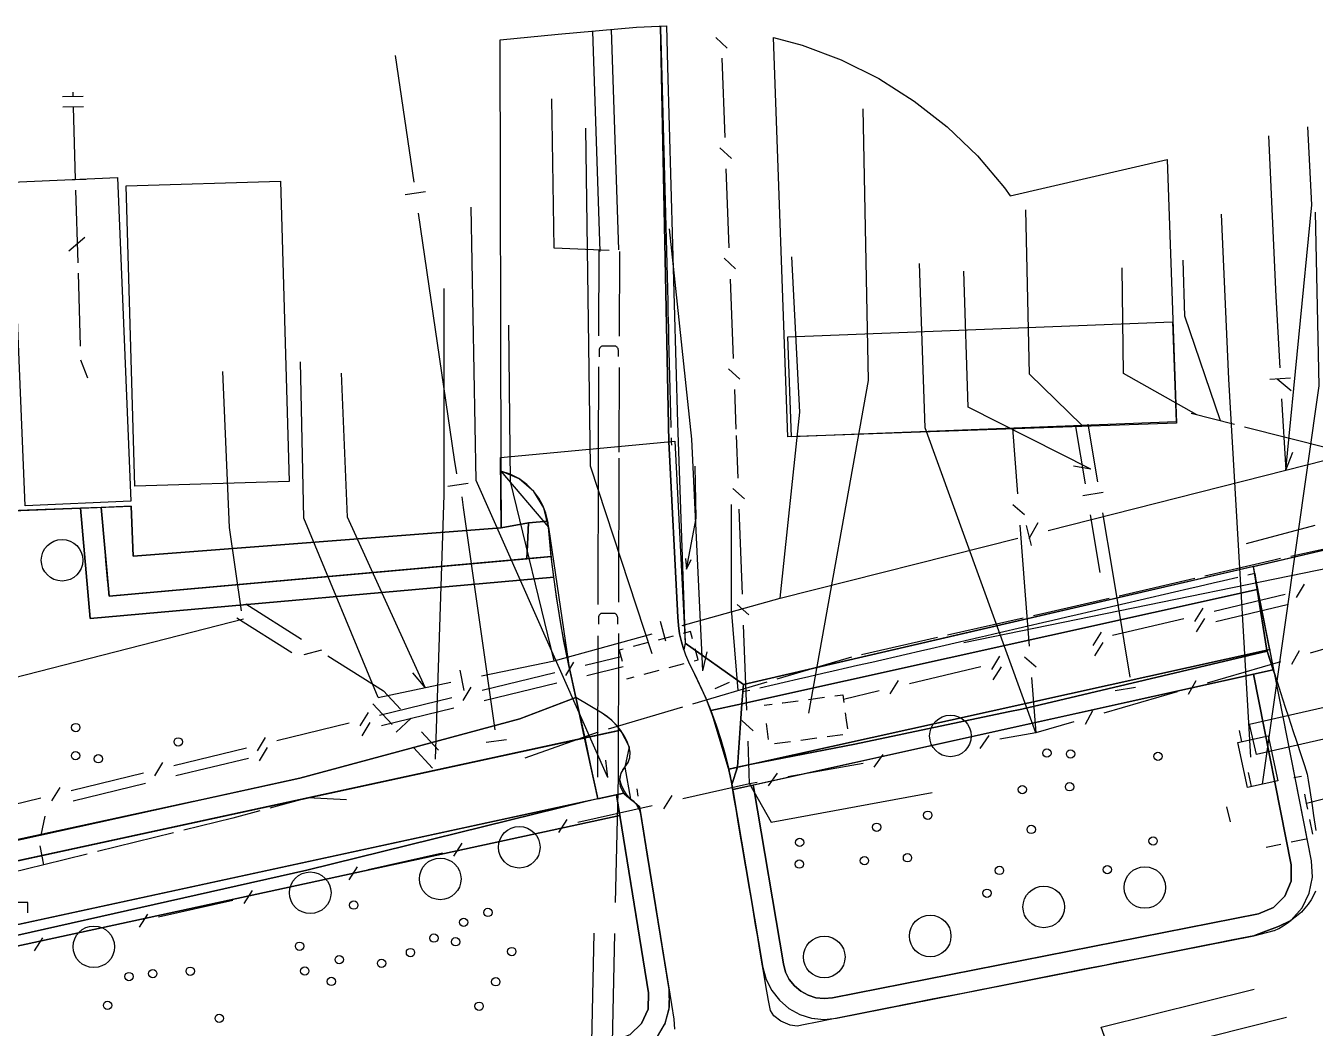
# Model space of a CAD drawing. Header units: metres. Extents: x 16996 to 17837, y 14166 to 14459.
# Drawn here: x 17083.7 to 17145.7, y 14238.3 to 14286.5 of the extents above; entities that cross this region are included whole.
import ezdxf

# ---------------------------------------------------------------- set-up
doc = ezdxf.new("R2010")
doc.units = ezdxf.units.M
for name, color, linetype in [('BOUNDARY', 7, 'Continuous'), ('BUILDING', 7, 'Continuous'), ('CURB', 7, 'Continuous'), ('ELECTR_CABLE', 7, 'Continuous'), ('ELECTR_CABLE_COMM', 7, 'Continuous'), ('GAS', 7, 'Continuous'), ('GRASS', 7, 'Continuous'), ('OVERHEAD_POWER_LINE', 7, 'Continuous'), ('ROAD', 7, 'Continuous'), ('SEWER', 7, 'Continuous'), ('SIDEWALK_PATH', 7, 'Continuous'), ('TREE', 3, 'Continuous'), ('WATER_PIPELINE', 7, 'Continuous')]:
    doc.layers.add(name, color=color, linetype=linetype)

# ---------------------------------------------------------------- blocks, each defined once
blk = doc.blocks.new('СИРЕНЬ_ОБЫКНОВЕННАЯ')
blk.add_circle((0, 0), 0.2)
blk = doc.blocks.new('СНЕЖНОЯГОДНИК_MAGIC_BERRY')
blk.add_circle((0, 0), 0.2)
blk = doc.blocks.new('СПИРЕЯ_БУМАЛЬДА')
blk.add_circle((0, 0), 0.2)
blk = doc.blocks.new('СПИРЕЯ_ALBA')
blk.add_circle((0, 0), 0.2)
blk = doc.blocks.new('ДЕРЕН_ELEGANTISSIMA')
blk.add_circle((0, 0), 0.2)
blk = doc.blocks.new('ВЕЙНИК_КАРЛ_ФЕСТЕР')
blk.add_circle((0, 0), 0.2)
blk = doc.blocks.new('БРУННЕРА_МИСТЕР_МОРС')
blk.add_circle((0, 0), 0.2)
blk = doc.blocks.new('ХОСТА_BARBARA_ANN')
blk.add_circle((0, 0), 0.2)

msp = doc.modelspace()

# ---------------------------------------------------------------- linework, layer by layer
at = {"layer": 'BOUNDARY'}
msp.add_lwpolyline([(17079.399, 14263.049), (17088.794, 14263.416), (17088.893, 14261.017), (17106.593, 14262.375), (17106.568, 14265.758), (17114.953, 14266.536), (17115.448, 14256.822), (17118.251, 14254.836), (17168.308, 14266.44)], dxfattribs=at)
at = {"layer": 'BUILDING'}
for points in [[(17139.076, 14267.414), (17120.375, 14266.742), (17119.685, 14285.946), (17121.066, 14285.579), (17122.951, 14284.867), (17124.755, 14283.97), (17126.459, 14282.895), (17128.046, 14281.655), (17129.501, 14280.261), (17130.808, 14278.728), (17131.076, 14278.34), (17138.621, 14280.089)], [(17083.708, 14263.438), (17083.06, 14278.998), (17088.143, 14279.21), (17088.791, 14263.65)], [(17088.559, 14278.822), (17095.979, 14279.04), (17096.403, 14264.597), (17088.983, 14264.38)], [(17139.062, 14267.471), (17120.565, 14266.749), (17120.378, 14271.554), (17138.874, 14272.276)]]:
    msp.add_lwpolyline(points, close=True, dxfattribs=at)
at = {"layer": 'CURB'}
for points in [[(17114.267, 14285.937), (17114.29, 14285.234), (17114.306, 14284.735), (17114.328, 14284.032), (17114.343, 14283.532), (17114.361, 14282.83), (17114.373, 14282.33), (17114.391, 14281.628), (17114.404, 14281.128), (17114.422, 14280.425), (17114.435, 14279.925), (17114.452, 14279.223), (17114.465, 14278.723), (17114.483, 14278.021), (17114.496, 14277.521), (17114.514, 14276.818), (17114.526, 14276.319), (17114.544, 14275.616), (17114.557, 14275.116), (17114.575, 14274.414), (17114.588, 14273.914), (17114.606, 14273.211), (17114.618, 14272.712), (17114.636, 14272.009), (17114.649, 14271.509), (17114.667, 14270.807), (17114.679, 14270.307), (17114.697, 14269.605), (17114.71, 14269.105), (17114.728, 14268.402), (17114.741, 14267.902), (17114.759, 14267.2)], [(17114.771, 14266.7), (17114.776, 14266.517), (17114.78, 14266.349)], [(17106.573, 14265.097), (17108.875, 14262.413), (17109.854, 14255.755), (17110.186, 14254.225)], [(17087.681, 14259.733), (17087.589, 14260.785), (17087.545, 14261.283), (17087.452, 14262.336), (17087.409, 14262.834), (17087.362, 14263.36), (17087.362, 14263.36), (17087.742, 14259.096), (17109.007, 14260.99)], [(17142.504, 14260.111), (17142.847, 14260.191)], [(17119.039, 14254.69), (17119.725, 14254.847), (17120.212, 14254.959), (17120.899, 14255.116), (17121.386, 14255.228), (17122.072, 14255.386), (17122.56, 14255.497), (17123.246, 14255.655), (17123.733, 14255.767), (17124.42, 14255.924), (17124.907, 14256.036), (17125.593, 14256.193), (17126.081, 14256.305), (17126.767, 14256.463), (17127.254, 14256.574), (17127.941, 14256.732), (17128.428, 14256.844), (17129.114, 14257.001), (17129.602, 14257.113), (17129.881, 14257.177), (17130.288, 14257.272), (17130.775, 14257.385), (17131.461, 14257.544), (17131.948, 14257.657), (17132.634, 14257.817), (17133.121, 14257.93), (17133.807, 14258.09), (17134.294, 14258.203), (17134.98, 14258.362), (17135.467, 14258.475), (17136.152, 14258.635), (17136.639, 14258.748), (17137.325, 14258.907), (17137.812, 14259.021), (17138.498, 14259.18), (17138.985, 14259.293), (17139.671, 14259.453), (17140.158, 14259.566), (17140.844, 14259.725), (17141.331, 14259.839), (17142.017, 14259.998)], [(17088.124, 14259.124), (17087.737, 14259.096), (17087.725, 14259.235)], [(17116.674, 14253.588), (17117.55, 14250.709), (17117.537, 14250.768), (17143.558, 14256.531), (17143.57, 14256.472), (17142.989, 14259.415)], [(17143.432, 14256.441), (17143.545, 14256.095)], [(17143.7, 14255.619), (17143.925, 14254.927), (17144.08, 14254.452), (17144.306, 14253.759), (17144.461, 14253.284), (17144.687, 14252.591), (17144.842, 14252.116), (17145.067, 14251.423), (17145.222, 14250.948), (17145.36, 14250.525), (17145.404, 14250.245), (17145.48, 14249.751), (17145.592, 14249.031), (17145.669, 14248.537), (17145.781, 14247.817)], [(17118.208, 14254.499), (17118.551, 14254.578)], [(17032.233, 14235.288), (17112.355, 14252.652), (17112.34, 14252.642), (17112.747, 14251.851), (17112.549, 14250.868), (17112.811, 14249.333), (17113.015, 14249.183), (17113.253, 14248.978), (17113.365, 14248.281), (17113.445, 14247.787), (17113.557, 14247.091), (17113.637, 14246.597), (17113.75, 14245.901), (17113.829, 14245.407), (17113.942, 14244.711), (17114.021, 14244.217), (17114.134, 14243.52), (17114.214, 14243.027), (17114.326, 14242.33), (17114.406, 14241.837), (17114.518, 14241.14), (17114.598, 14240.646), (17114.711, 14239.95), (17114.79, 14239.456), (17114.903, 14238.76), (17114.928, 14238.267)], [(17117.853, 14250.537), (17117.967, 14250.883)], [(17113.117, 14249.82), (17113.173, 14249.471)], [(17145.763, 14244.911), (17145.715, 14244.791), (17145.547, 14244.483), (17145.404, 14244.28), (17145.078, 14243.902), (17144.851, 14243.699), (17144.565, 14243.497), (17144.501, 14243.461), (17144.051, 14243.243), (17143.933, 14243.195), (17143.372, 14242.982), (17142.904, 14242.804), (17142.794, 14242.762), (17142.195, 14242.644), (17141.705, 14242.547), (17140.99, 14242.406), (17140.5, 14242.309), (17139.785, 14242.168), (17139.295, 14242.071), (17138.58, 14241.93), (17138.09, 14241.833), (17137.375, 14241.692), (17136.885, 14241.595), (17136.17, 14241.454), (17135.68, 14241.357), (17134.965, 14241.216), (17134.475, 14241.119), (17133.76, 14240.978), (17133.269, 14240.881), (17132.555, 14240.74), (17132.064, 14240.643), (17131.35, 14240.502), (17130.859, 14240.405), (17130.145, 14240.264), (17129.654, 14240.167), (17128.94, 14240.026), (17128.449, 14239.929), (17127.735, 14239.788), (17127.244, 14239.691), (17126.53, 14239.55), (17126.039, 14239.453), (17125.49, 14239.345), (17125.325, 14239.312), (17124.834, 14239.215), (17124.12, 14239.074), (17123.629, 14238.977), (17122.915, 14238.836), (17122.424, 14238.739), (17121.71, 14238.598), (17121.219, 14238.501), (17120.828, 14238.424), (17120.5, 14238.457), (17120.044, 14238.649), (17119.711, 14238.907), (17119.555, 14239.171), (17119.448, 14239.656), (17119.326, 14240.374), (17119.243, 14240.867), (17119.121, 14241.585), (17119.038, 14242.078), (17118.917, 14242.796), (17118.833, 14243.289), (17118.712, 14244.007), (17118.628, 14244.5), (17118.507, 14245.218), (17118.424, 14245.711), (17118.302, 14246.429), (17118.219, 14246.922), (17118.097, 14247.64), (17118.014, 14248.133), (17117.893, 14248.852), (17117.809, 14249.345), (17117.691, 14250.044), (17117.697, 14250.062)], [(17112.494, 14249.613), (17031.154, 14231.985), (17027.147, 14231.532), (17024.377, 14229.597)]]:
    msp.add_lwpolyline(points, dxfattribs=at)
at = {"layer": 'ELECTR_CABLE'}
for points in [[(17141.19, 14267.525), (17139.474, 14272.547), (17139.389, 14275.244)], [(17140.044, 14267.814), (17136.523, 14269.793), (17136.456, 14274.867)], [(17139.785, 14267.88), (17141.857, 14267.356)], [(17142.342, 14267.234), (17146.486, 14266.187)], [(17118.001, 14254.549), (17117.675, 14258.462), (17117.675, 14263.494)], [(17145.731, 14262.488), (17142.426, 14261.603)], [(17148.223, 14261.793), (17144.571, 14261.004)], [(17144.082, 14260.898), (17143.749, 14260.826), (17140.443, 14260.056)], [(17139.956, 14259.943), (17136.317, 14259.096)], [(17135.83, 14258.983), (17132.836, 14258.286), (17132.191, 14258.14)], [(17131.703, 14258.03), (17128.059, 14257.207)], [(17127.572, 14257.096), (17123.928, 14256.273)], [(17123.442, 14256.155), (17119.859, 14255.097)], [(17119.38, 14254.956), (17115.797, 14253.897)], [(17115.317, 14253.756), (17111.734, 14252.698)], [(17111.258, 14252.546), (17107.736, 14251.302)], [(17097.292, 14249.387), (17095.469, 14248.897)], [(17099.157, 14249.291), (17097.292, 14249.387)], [(17094.986, 14248.767), (17093.686, 14248.417), (17091.328, 14247.835)], [(17090.842, 14247.715), (17087.176, 14246.811)], [(17086.691, 14246.691), (17084.599, 14246.175), (17083.024, 14245.793)], [(17084.599, 14246.175), (17084.418, 14247.091)]]:
    msp.add_lwpolyline(points, dxfattribs=at)
at = {"layer": 'ELECTR_CABLE_COMM'}
for points in [[(17117.465, 14285.443), (17116.915, 14285.953)], [(17117.364, 14281.138), (17117.219, 14284.948)], [(17121.4, 14253.462), (17124.267, 14269.454), (17124.005, 14282.525)], [(17113.86, 14256.317), (17110.899, 14265.336), (17110.674, 14281.596)], [(17117.668, 14280.134), (17117.118, 14280.643)], [(17117.567, 14275.829), (17117.422, 14279.639)], [(17116.294, 14255.503), (17115.773, 14266.63), (17114.687, 14276.749)], [(17117.871, 14274.825), (17117.321, 14275.334)], [(17132.305, 14252.515), (17126.981, 14267.182), (17126.716, 14275.085)], [(17117.769, 14270.52), (17117.69, 14272.608), (17117.624, 14274.33)], [(17118.072, 14269.516), (17117.523, 14270.025)], [(17117.898, 14267.116), (17117.826, 14269.021)], [(17131.187, 14267.163), (17131.428, 14264.002)], [(17117.987, 14264.768), (17117.91, 14266.807)], [(17118.291, 14263.764), (17117.741, 14264.273)], [(17131.201, 14263.498), (17131.77, 14263.01)], [(17118.199, 14259.19), (17118.044, 14263.269)], [(17131.542, 14262.506), (17131.784, 14259.345)], [(17144.84, 14259.033), (17145.233, 14259.671)], [(17131.784, 14259.345), (17131.987, 14256.678)], [(17140.883, 14258.367), (17144.307, 14259.179)], [(17118.502, 14258.186), (17117.953, 14258.695)], [(17139.957, 14257.875), (17140.35, 14258.513)], [(17140.964, 14257.872), (17144.394, 14258.685)], [(17118.411, 14253.612), (17118.256, 14257.691)], [(17136, 14257.209), (17139.424, 14258.021)], [(17140.037, 14257.38), (17140.431, 14258.018)], [(17114.865, 14257.17), (17114.149, 14256.982)], [(17115.8, 14257.034), (17115.706, 14257.392), (17115.348, 14257.298)], [(17135.074, 14256.717), (17135.467, 14257.355)], [(17149.035, 14257.367), (17145.51, 14256.345)], [(17112.466, 14256.54), (17112.276, 14256.49), (17112.414, 14255.965)], [(17113.665, 14256.855), (17112.95, 14256.667)], [(17115.875, 14255.975), (17116.065, 14256.025), (17115.927, 14256.55)], [(17135.148, 14256.221), (17135.541, 14256.858)], [(17144.97, 14256.464), (17144.609, 14255.808)], [(17109.705, 14255.273), (17110.094, 14255.913)], [(17110.628, 14255.77), (17112.371, 14256.195)], [(17114.676, 14255.66), (17115.391, 14255.848)], [(17116.294, 14255.503), (17116.501, 14256.413)], [(17130.191, 14255.559), (17130.584, 14256.197)], [(17131.76, 14256.174), (17132.329, 14255.686)], [(17144.069, 14255.927), (17140.544, 14254.905)], [(17105.685, 14254.566), (17109.171, 14255.415)], [(17110.722, 14255.279), (17112.465, 14255.704)], [(17112.635, 14255.123), (17112.993, 14255.217)], [(17113.477, 14255.344), (17114.192, 14255.532)], [(17126.234, 14254.893), (17129.658, 14255.705)], [(17130.258, 14255.061), (17130.652, 14255.699)], [(17104.762, 14254.068), (17105.151, 14254.708)], [(17105.78, 14254.074), (17109.265, 14254.924)], [(17116.893, 14254.647), (17117.577, 14254.953)], [(17125.308, 14254.401), (17125.701, 14255.039)], [(17132.102, 14255.182), (17132.305, 14252.515)], [(17140.004, 14255.024), (17139.643, 14254.367)], [(17100.742, 14253.361), (17104.228, 14254.21)], [(17120.117, 14253.961), (17120.135, 14253.963), (17120.884, 14254.063)], [(17121.38, 14254.129), (17122.146, 14254.231)], [(17122.642, 14254.297), (17123.031, 14254.349), (17123.081, 14253.972)], [(17123.063, 14254.141), (17124.775, 14254.547)], [(17139.103, 14254.487), (17135.578, 14253.464)], [(17099.819, 14252.863), (17100.208, 14253.503)], [(17100.837, 14252.869), (17104.322, 14253.719)], [(17119.239, 14253.843), (17119.622, 14253.895)], [(17123.147, 14253.476), (17123.195, 14253.12), (17123.25, 14252.709)], [(17135.038, 14253.584), (17134.677, 14252.927)], [(17095.799, 14252.156), (17099.285, 14253.005)], [(17099.914, 14252.371), (17100.303, 14253.012)], [(17118.714, 14252.608), (17118.164, 14253.118)], [(17119.458, 14252.198), (17119.356, 14252.964)], [(17134.137, 14253.046), (17132.305, 14252.515), (17130.57, 14252.207)], [(17094.876, 14251.658), (17095.265, 14252.298)], [(17118.545, 14250.074), (17118.468, 14252.113)], [(17121.773, 14252.26), (17121.006, 14252.158)], [(17123.035, 14252.428), (17122.268, 14252.326)], [(17130.046, 14252.383), (17129.617, 14251.769)], [(17090.856, 14250.951), (17094.342, 14251.801)], [(17094.971, 14251.167), (17095.36, 14251.807)], [(17120.51, 14252.092), (17119.744, 14251.989)], [(17089.933, 14250.453), (17090.322, 14251.094)], [(17090.952, 14250.46), (17094.437, 14251.309)], [(17124.002, 14251.042), (17120.388, 14250.401)], [(17124.955, 14251.48), (17124.526, 14250.866)], [(17085.913, 14249.746), (17089.399, 14250.596)], [(17119.864, 14250.577), (17119.435, 14249.963)], [(17084.99, 14249.248), (17085.379, 14249.889)], [(17086.009, 14249.255), (17089.494, 14250.104)], [(17118.911, 14250.139), (17118.545, 14250.074), (17115.327, 14249.347)], [(17118.545, 14250.074), (17119.582, 14248.218), (17127.316, 14249.646)], [(17080.97, 14248.541), (17084.456, 14249.391)], [(17113.864, 14249.017), (17110.284, 14248.209)], [(17114.796, 14249.499), (17114.396, 14248.865)], [(17109.752, 14248.36), (17109.352, 14247.727)], [(17104.709, 14247.222), (17104.309, 14246.588)], [(17103.777, 14246.739), (17100.197, 14245.931)], [(17099.666, 14246.083), (17099.265, 14245.449)], [(17094.622, 14244.944), (17094.222, 14244.31)], [(17093.691, 14244.462), (17090.11, 14243.654)], [(17089.579, 14243.805), (17089.179, 14243.171)], [(17084.535, 14242.666), (17084.135, 14242.033)]]:
    msp.add_lwpolyline(points, dxfattribs=at)
at = {"layer": 'GAS'}
for points in [[(17085.499, 14283.106), (17086.499, 14283.135)], [(17085.993, 14283.322), (17085.999, 14283.121)], [(17085.514, 14282.607), (17086.513, 14282.636)], [(17086.013, 14282.621), (17086.116, 14279.116)], [(17085.616, 14279.101), (17086.615, 14279.131)], [(17086.13, 14278.616), (17086.232, 14275.111)], [(17086.571, 14276.326), (17085.811, 14275.676)], [(17086.247, 14274.611), (17086.349, 14271.106)], [(17086.368, 14270.453), (17086.7, 14269.58)], [(17084.471, 14247.599), (17084.673, 14248.51)], [(17083.833, 14243.869), (17083.833, 14244.369), (17082.833, 14244.369), (17082.833, 14243.869)], [(17136.22, 14236.24), (17135.458, 14238.367), (17142.802, 14240.192)], [(17139.32, 14237.04), (17137.047, 14237.004), (17144.371, 14238.853)]]:
    msp.add_lwpolyline(points, dxfattribs=at)
at = {"layer": 'GRASS'}
for points in [[(17114.597, 14284.535), (17115.072, 14267.429), (17115.448, 14256.822), (17115.378, 14256.504), (17115.265, 14256.89), (17115.178, 14257.282), (17115.118, 14257.679), (17115.084, 14258.079), (17114.654, 14266.516), (17114.258, 14286.499), (17114.542, 14286.511)], [(17109.124, 14259.997), (17109.093, 14260.245), (17109.063, 14260.493), (17109.035, 14260.742), (17109.007, 14260.99), (17087.742, 14259.096), (17087.362, 14263.36), (17086.362, 14263.321), (17086.835, 14258.011)], [(17130.985, 14253.525), (17131.638, 14253.662), (17143.432, 14256.441), (17143.423, 14256.501), (17118.709, 14251.027), (17123.601, 14251.978)], [(17143.558, 14256.531), (17143.423, 14256.501), (17143.432, 14256.441), (17143.798, 14255.319)], [(17117.96, 14250.861), (17117.687, 14250.043), (17117.699, 14249.979), (17117.711, 14249.915), (17117.723, 14249.851), (17117.734, 14249.787), (17143.725, 14255.543), (17143.432, 14256.441), (17131.638, 14253.662), (17130.985, 14253.525), (17123.601, 14251.978), (17118.709, 14251.027)], [(17118.739, 14249.844), (17118.725, 14249.923), (17118.711, 14250.003), (17117.734, 14249.787), (17117.744, 14249.732), (17117.753, 14249.677), (17119.121, 14241.585), (17119.18, 14241.24), (17119.339, 14240.66), (17119.607, 14240.129), (17119.975, 14239.661), (17120.433, 14239.271), (17120.96, 14238.981), (17121.528, 14238.803), (17122.12, 14238.74), (17122.719, 14238.797), (17142.794, 14242.762), (17143.372, 14242.982), (17143.933, 14243.195), (17144.051, 14243.243), (17144.501, 14243.461), (17144.583, 14243.516), (17145.11, 14244.11), (17145.459, 14244.809), (17145.615, 14245.575), (17145.566, 14246.368), (17143.798, 14255.319), (17143.725, 14255.543), (17142.776, 14255.333), (17144.585, 14246.174), (17144.581, 14245.38), (17144.284, 14244.673), (17143.743, 14244.129), (17143.01, 14243.824), (17122.525, 14239.778), (17122.126, 14239.74), (17121.731, 14239.782), (17121.353, 14239.901), (17121.002, 14240.094), (17120.696, 14240.354), (17120.451, 14240.666), (17120.272, 14241.02), (17120.166, 14241.407)], [(17142.776, 14255.333), (17118.711, 14250.003), (17118.725, 14249.923), (17118.739, 14249.844), (17120.166, 14241.407), (17120.272, 14241.02), (17120.451, 14240.666), (17120.696, 14240.354), (17121.002, 14240.094), (17121.353, 14239.901), (17121.731, 14239.782), (17122.126, 14239.74), (17122.525, 14239.778), (17143.01, 14243.824), (17143.743, 14244.129), (17144.284, 14244.673), (17144.581, 14245.38), (17144.585, 14246.174)], [(17030.027, 14235.664), (17030.543, 14235.411), (17031.093, 14235.263), (17031.662, 14235.221), (17032.233, 14235.288), (17110.609, 14252.274), (17110.281, 14253.787), (17110.186, 14254.225), (17107.497, 14253.191), (17096.907, 14250.344), (17085.312, 14247.794), (17075.46, 14245.627), (17058.187, 14241.889), (17043.482, 14238.596), (17032.202, 14236.07)], [(17112.336, 14252.648), (17112.147, 14252.883), (17111.937, 14253.097), (17111.706, 14253.289), (17111.456, 14253.457), (17110.186, 14254.225), (17110.618, 14252.276)], [(17117.96, 14250.861), (17117.537, 14250.768), (17117.577, 14250.587), (17117.616, 14250.406), (17117.652, 14250.225), (17117.687, 14250.043)], [(17117.622, 14250.377), (17117.601, 14250.475), (17117.581, 14250.572), (17117.559, 14250.67), (17117.537, 14250.768), (17117.559, 14250.67), (17117.58, 14250.572), (17117.601, 14250.475)], [(17110.635, 14249.21), (17032.59, 14232.296), (17033.627, 14232.5), (17035.978, 14232.998), (17038.33, 14233.495), (17040.681, 14233.993), (17043.032, 14234.49), (17044.532, 14234.807), (17048.922, 14235.68), (17054.815, 14236.852), (17058.994, 14237.682), (17075.999, 14241.137), (17097.248, 14245.922)]]:
    msp.add_lwpolyline(points, close=True, dxfattribs=at)
for points in [[(17032.021, 14236.265), (17091.783, 14249.217), (17096.907, 14250.344), (17107.497, 14253.191), (17110.186, 14254.225), (17109.819, 14255.92), (17109.614, 14256.933), (17109.429, 14257.951), (17109.266, 14258.972), (17109.124, 14259.997), (17086.835, 14258.011), (17086.362, 14263.321), (17080.398, 14263.088)], [(17031.366, 14231.007), (17112.309, 14248.55), (17112.149, 14249.538), (17110.635, 14249.21), (17097.248, 14245.922), (17075.999, 14241.137)], [(17075.46, 14245.627), (17085.312, 14247.794), (17091.783, 14249.217), (17032.021, 14236.265)], [(17114.063, 14237.837), (17114.481, 14238.546), (17114.69, 14239.341), (17114.674, 14240.179), (17113.624, 14246.679), (17113.291, 14248.711), (17113.221, 14248.901), (17113.115, 14249.071), (17112.977, 14249.217), (17112.811, 14249.333), (17112.721, 14249.39), (17112.637, 14249.456), (17112.561, 14249.531), (17112.494, 14249.613), (17112.149, 14249.538), (17113.686, 14240.02), (17113.658, 14239.236), (17113.345, 14238.546), (17112.798, 14238.021)], [(17075.393, 14230.46), (17096.871, 14234.654), (17110.58, 14237.463), (17112.069, 14237.733), (17112.798, 14238.021), (17113.345, 14238.546), (17113.658, 14239.236), (17113.686, 14240.02), (17112.309, 14248.55), (17031.366, 14231.007)]]:
    msp.add_lwpolyline(points, dxfattribs=at)
at = {"layer": 'OVERHEAD_POWER_LINE'}
for points in [[(17115.969, 14262.846), (17115.927, 14265.346)], [(17115.505, 14260.389), (17115.969, 14262.846)], [(17115.466, 14260.905), (17115.505, 14260.389), (17115.73, 14260.857)]]:
    msp.add_lwpolyline(points, dxfattribs=at)
at = {"layer": 'ROAD'}
msp.add_lwpolyline([(17114.045, 14237.815), (17114.458, 14238.491), (17114.459, 14238.494), (17114.679, 14239.255), (17114.679, 14239.257), (17114.69, 14240.063), (17114.691, 14240.065), (17114.691, 14240.067), (17114.691, 14240.071), (17114.621, 14240.504), (17113.311, 14248.619), (17113.311, 14248.62), (17113.25, 14248.836), (17113.249, 14248.839), (17113.144, 14249.033), (17113.142, 14249.035), (17112.996, 14249.201), (17112.994, 14249.202), (17112.812, 14249.333), (17112.811, 14249.334), (17112.634, 14249.535), (17112.489, 14249.759), (17112.488, 14249.759), (17112.377, 14250.001), (17112.377, 14250.002), (17112.301, 14250.258), (17112.301, 14250.26), (17112.323, 14250.425), (17112.324, 14250.426), (17112.373, 14250.585), (17112.374, 14250.585), (17112.449, 14250.733), (17112.45, 14250.734), (17112.55, 14250.868), (17112.55, 14250.869), (17112.696, 14251.086), (17112.697, 14251.089), (17112.78, 14251.332), (17112.781, 14251.334), (17112.798, 14251.591), (17112.798, 14251.593), (17112.748, 14251.85), (17112.747, 14251.852), (17112.536, 14252.333), (17112.535, 14252.334), (17112.245, 14252.768), (17112.244, 14252.769), (17111.883, 14253.146), (17111.882, 14253.147), (17111.457, 14253.457), (17111.456, 14253.458), (17110.187, 14254.224), (17110.187, 14254.225), (17110.186, 14254.226), (17109.855, 14255.755), (17109.837, 14255.838), (17109.819, 14255.92), (17109.512, 14257.481), (17109.255, 14259.05), (17109.048, 14260.627), (17108.892, 14262.21), (17108.887, 14262.261), (17108.883, 14262.312), (17108.879, 14262.363), (17108.875, 14262.413), (17108.875, 14262.414), (17108.653, 14263.334), (17108.651, 14263.336), (17108.168, 14264.123), (17108.166, 14264.125), (17107.465, 14264.727), (17107.462, 14264.729), (17106.59, 14265.093), (17106.589, 14265.094), (17106.589, 14265.095), (17106.555, 14285.842), (17106.555, 14285.843), (17109.34, 14286.101), (17113.107, 14286.45), (17114.201, 14286.497), (17114.258, 14286.499), (17114.258, 14286.498), (17114.654, 14266.516), (17115.084, 14258.08), (17115.084, 14258.079), (17115.118, 14257.679), (17115.118, 14257.678), (17115.179, 14257.282), (17115.179, 14257.281), (17115.266, 14256.89), (17115.266, 14256.889), (17115.379, 14256.504), (17115.46, 14256.274), (17115.55, 14256.047), (17115.551, 14256.047), (17115.65, 14255.824), (17115.759, 14255.606), (17116.431, 14254.186), (17116.989, 14252.72), (17117.431, 14251.215), (17117.431, 14251.214), (17117.753, 14249.677), (17119.18, 14241.241), (17119.18, 14241.24), (17119.339, 14240.662), (17119.34, 14240.66), (17119.607, 14240.13), (17119.608, 14240.128), (17119.975, 14239.662), (17119.977, 14239.66), (17120.433, 14239.272), (17120.435, 14239.271), (17120.96, 14238.982), (17120.961, 14238.981), (17121.528, 14238.803), (17121.53, 14238.803), (17122.12, 14238.741), (17122.122, 14238.741), (17122.719, 14238.797), (17122.72, 14238.798), (17142.795, 14242.762), (17142.795, 14242.763), (17143.779, 14243.019), (17143.781, 14243.019), (17143.995, 14243.119), (17143.996, 14243.119), (17144.201, 14243.235), (17144.202, 14243.236), (17144.398, 14243.368), (17144.583, 14243.515), (17144.584, 14243.516), (17145.11, 14244.109), (17145.111, 14244.111), (17145.459, 14244.808), (17145.46, 14244.811), (17145.615, 14245.574), (17145.615, 14245.576), (17145.566, 14246.367), (17145.566, 14246.368), (17145.422, 14247.099), (17143.798, 14255.319), (17142.837, 14260.186), (17142.783, 14260.522), (17142.783, 14260.523), (17142.784, 14260.523), (17148.618, 14261.876)], dxfattribs=at)
at = {"layer": 'SEWER'}
for points in [[(17110.982, 14286.253), (17111.338, 14275.66)], [(17111.88, 14286.337), (17112.236, 14275.744)], [(17111.787, 14275.702), (17109.144, 14275.819), (17109.033, 14282.997)], [(17144.328, 14265.145), (17145.579, 14277.909), (17145.391, 14281.658)], [(17143.5, 14281.22), (17143.847, 14273.499)], [(17111.722, 14250.377), (17105.394, 14264.655), (17105.151, 14277.798)], [(17111.287, 14275.748), (17111.276, 14271.608)], [(17112.287, 14275.656), (17112.276, 14271.584)], [(17120.017, 14258.987), (17120.964, 14267.932), (17120.577, 14275.399)], [(17103.44, 14251.256), (17103.847, 14263.957), (17103.847, 14273.885)], [(17143.847, 14273.5), (17144.044, 14270.071)], [(17109.147, 14255.983), (17107.04, 14264.598), (17106.965, 14272.124)], [(17112.235, 14270.605), (17112.236, 14270.883), (17112.234, 14270.922), (17112.227, 14270.952), (17112.215, 14270.993), (17112.197, 14271.03), (17112.177, 14271.057), (17112.147, 14271.083), (17112.115, 14271.103), (17112.087, 14271.11), (17112.06, 14271.115), (17111.475, 14271.116), (17111.45, 14271.112), (17111.429, 14271.105), (17111.404, 14271.091), (17111.385, 14271.075), (17111.362, 14271.052), (17111.342, 14271.027), (17111.328, 14270.995), (17111.311, 14270.949), (17111.307, 14270.913), (17111.306, 14270.603)], [(17100.684, 14254.221), (17097.108, 14262.838), (17096.953, 14270.363)], [(17111.273, 14270.108), (17111.262, 14265.967)], [(17094.1, 14258.382), (17093.533, 14262.384), (17093.213, 14269.896)], [(17102.947, 14254.692), (17099.208, 14262.895), (17098.916, 14269.803)], [(17112.273, 14270.084), (17112.262, 14266.012)], [(17144.558, 14269.571), (17143.569, 14269.514)], [(17143.921, 14269.535), (17144.592, 14268.972)], [(17144.13, 14268.574), (17144.328, 14265.145)], [(17144.328, 14265.145), (17150.074, 14266.612)], [(17111.262, 14265.967), (17111.261, 14265.483)], [(17144.328, 14265.145), (17144.665, 14266.016)], [(17111.261, 14265.484), (17111.243, 14258.683)], [(17112.261, 14265.73), (17112.244, 14258.8)], [(17132.899, 14262.25), (17144.328, 14265.145)], [(17131.839, 14262.481), (17132.082, 14261.521)], [(17131.995, 14261.863), (17132.421, 14262.628)], [(17120.017, 14258.987), (17131.445, 14261.882)], [(17128.851, 14256.865), (17152.652, 14261.736)], [(17115.305, 14257.685), (17120.017, 14258.987)], [(17094.314, 14258.72), (17096.994, 14257.026)], [(17076.312, 14253.422), (17094.199, 14257.994)], [(17093.886, 14258.044), (17096.522, 14256.378)], [(17112.202, 14257.751), (17112.203, 14258.029), (17112.201, 14258.068), (17112.194, 14258.098), (17112.182, 14258.139), (17112.164, 14258.176), (17112.144, 14258.203), (17112.114, 14258.229), (17112.082, 14258.249), (17112.054, 14258.256), (17112.027, 14258.261), (17111.442, 14258.263), (17111.417, 14258.258), (17111.396, 14258.251), (17111.371, 14258.237), (17111.352, 14258.221), (17111.329, 14258.199), (17111.309, 14258.173), (17111.295, 14258.141), (17111.278, 14258.095), (17111.274, 14258.059), (17111.273, 14257.749)], [(17114.239, 14257.893), (17114.503, 14256.938)], [(17109.147, 14255.983), (17113.859, 14257.285)], [(17111.239, 14257.183), (17111.222, 14250.383)], [(17112.24, 14257.3), (17112.222, 14250.371)], [(17097.123, 14256.29), (17097.971, 14256.508)], [(17098.262, 14256.225), (17100.942, 14254.531)], [(17105.65, 14255.255), (17109.147, 14255.983)], [(17102.947, 14254.692), (17102.346, 14255.407)], [(17104.6, 14255.531), (17104.802, 14254.561)], [(17100.684, 14254.221), (17104.181, 14254.949)], [(17100.942, 14254.531), (17101.75, 14253.661)], [(17100.426, 14253.911), (17101.353, 14252.914)], [(17102.266, 14253.23), (17101.54, 14252.556)], [(17102.771, 14252.563), (17103.58, 14251.693)], [(17102.374, 14251.816), (17103.3, 14250.819)], [(17111.722, 14250.377), (17111.626, 14251.21)], [(17112.222, 14250.371), (17112.086, 14244.368)], [(17111.053, 14242.885), (17110.917, 14236.887)], [(17112.052, 14242.868), (17111.917, 14236.865)]]:
    msp.add_lwpolyline(points, dxfattribs=at)
at = {"layer": 'SIDEWALK_PATH'}
for points in [[(17108.17, 14264.125), (17107.833, 14264.462), (17107.449, 14264.739), (17107.027, 14264.952), (17106.573, 14265.097), (17106.593, 14262.375), (17107.913, 14262.609), (17108.84, 14262.688), (17108.745, 14263.078), (17108.6, 14263.451), (17108.408, 14263.802)], [(17107.837, 14260.886), (17107.913, 14262.609), (17106.593, 14262.375), (17088.893, 14261.017), (17088.794, 14263.419), (17087.362, 14263.36), (17087.737, 14259.096)], [(17108.84, 14262.688), (17107.913, 14262.609), (17107.837, 14260.886), (17109.007, 14260.99), (17108.875, 14262.413), (17108.868, 14262.482), (17108.861, 14262.551), (17108.851, 14262.62)], [(17142.96, 14259.409), (17142.783, 14260.523), (17129.794, 14257.512), (17118.251, 14254.836), (17118.169, 14253.919)], [(17142.836, 14260.186), (17142.96, 14259.409), (17143.423, 14256.501), (17143.558, 14256.531)], [(17118.709, 14251.027), (17143.423, 14256.501), (17142.96, 14259.409), (17118.169, 14253.919), (17117.967, 14250.883)], [(17118.251, 14254.836), (17115.448, 14256.822), (17115.378, 14256.504), (17115.46, 14256.274), (17115.55, 14256.047), (17115.65, 14255.824), (17115.758, 14255.605), (17116.008, 14255.111), (17116.244, 14254.609), (17116.466, 14254.101), (17116.674, 14253.588), (17118.169, 14253.919)], [(17117.537, 14250.768), (17117.96, 14250.861), (17118.169, 14253.919), (17116.674, 14253.588), (17116.929, 14252.895), (17117.158, 14252.193), (17117.361, 14251.484)], [(17112.549, 14250.868), (17112.693, 14251.081), (17112.777, 14251.32), (17112.799, 14251.572), (17112.755, 14251.826), (17112.667, 14252.061), (17112.571, 14252.265), (17112.461, 14252.461), (17112.336, 14252.648), (17110.618, 14252.276), (17110.895, 14250.954), (17111.244, 14249.342), (17112.494, 14249.613), (17112.341, 14249.919), (17112.3, 14250.25), (17112.37, 14250.577)]]:
    msp.add_lwpolyline(points, close=True, dxfattribs=at)
msp.add_lwpolyline([(17031.154, 14231.985), (17110.635, 14249.21), (17111.24, 14249.359), (17110.609, 14252.274), (17032.233, 14235.288)], dxfattribs=at)
at = {"layer": 'TREE'}
for centre in [(17085.479, 14260.815), (17128.2, 14252.37), (17107.465, 14247.017), (17103.665, 14245.496), (17137.551, 14245.083), (17097.413, 14244.83), (17132.689, 14244.148), (17127.229, 14242.75), (17087.006, 14242.232), (17122.133, 14241.742)]:
    msp.add_circle(centre, 1, dxfattribs=at)
at = {"layer": 'WATER_PIPELINE'}
for points in [[(17101.501, 14285.083), (17102.391, 14278.993)], [(17102.962, 14278.529), (17101.975, 14278.385)], [(17134.514, 14267.303), (17132.011, 14269.765), (17131.825, 14277.67)], [(17143.216, 14250.048), (17145.933, 14269.202), (17145.755, 14277.552)], [(17102.608, 14277.509), (17104.34, 14265.659)], [(17142.655, 14251.349), (17141.594, 14269.516), (17141.246, 14277.459)], [(17134.952, 14265.198), (17129.06, 14268.175), (17128.842, 14274.717)], [(17134.218, 14267.254), (17134.677, 14264.484)], [(17134.81, 14267.352), (17135.269, 14264.582)], [(17104.34, 14265.659), (17104.442, 14264.966)], [(17134.952, 14265.198), (17134.125, 14265.335)], [(17105.012, 14264.502), (17104.025, 14264.358)], [(17135.553, 14264.08), (17134.569, 14263.917)], [(17104.697, 14263.869), (17104.771, 14263.347)], [(17104.771, 14263.347), (17106.29, 14252.656)], [(17134.923, 14263.005), (17135.382, 14260.235)], [(17135.515, 14263.103), (17135.974, 14260.333)], [(17135.974, 14260.333), (17136.826, 14255.198)], [(17137.109, 14254.696), (17136.125, 14254.533)], [(17142.916, 14251.479), (17142.584, 14252.941), (17149.974, 14254.621), (17150.306, 14253.159), (17142.916, 14251.479)], [(17106.859, 14252.189), (17105.872, 14252.049)], [(17143.949, 14250.206), (17142.483, 14249.89), (17142.017, 14252.052), (17143.483, 14252.368), (17143.949, 14250.206)], [(17142.215, 14252.083), (17142.098, 14252.626)], [(17142.678, 14249.932), (17142.531, 14250.617)], [(17145.08, 14250.42), (17144.72, 14250.348)], [(17145.391, 14248.85), (17145.333, 14249.144), (17145.249, 14249.57)], [(17145.333, 14249.144), (17147.032, 14249.569)], [(17141.486, 14248.956), (17141.652, 14248.242)], [(17145.631, 14247.641), (17145.489, 14248.36)], [(17143.381, 14247.017), (17144.098, 14247.171)], [(17144.587, 14247.276), (17145.304, 14247.43)]]:
    msp.add_lwpolyline(points, dxfattribs=at)

# ---------------------------------------------------------------- block references
at = {"layer": 'BUSH'}
for name, p in [('СПИРЕЯ_БУМАЛЬДА', (17086.136, 14252.773)), ('СПИРЕЯ_БУМАЛЬДА', (17091.064, 14252.082)), ('СПИРЕЯ_БУМАЛЬДА', (17086.125, 14251.421)), ('СНЕЖНОЯГОДНИК_MAGIC_BERRY', (17132.841, 14251.547)), ('ВЕЙНИК_КАРЛ_ФЕСТЕР', (17133.981, 14251.502)), ('БРУННЕРА_МИСТЕР_МОРС', (17138.183, 14251.387)), ('СПИРЕЯ_ALBA', (17087.22, 14251.272)), ('СПИРЕЯ_ALBA', (17131.66, 14249.789)), ('СИРЕНЬ_ОБЫКНОВЕННАЯ', (17133.933, 14249.928)), ('ВЕЙНИК_КАРЛ_ФЕСТЕР', (17127.113, 14248.558)), ('ВЕЙНИК_КАРЛ_ФЕСТЕР', (17124.652, 14247.982)), ('ВЕЙНИК_КАРЛ_ФЕСТЕР', (17132.086, 14247.872)), ('СПИРЕЯ_ALBA', (17120.953, 14247.252)), ('БРУННЕРА_МИСТЕР_МОРС', (17137.949, 14247.32)), ('БРУННЕРА_МИСТЕР_МОРС', (17124.066, 14246.373)), ('СНЕЖНОЯГОДНИК_MAGIC_BERRY', (17126.137, 14246.514)), ('ДЕРЕН_ELEGANTISSIMA', (17120.934, 14246.21)), ('ХОСТА_BARBARA_ANN', (17130.557, 14245.904)), ('ВЕЙНИК_КАРЛ_ФЕСТЕР', (17135.747, 14245.941)), ('ВЕЙНИК_КАРЛ_ФЕСТЕР', (17129.959, 14244.808)), ('СПИРЕЯ_ALBA', (17099.507, 14244.237)), ('СПИРЕЯ_БУМАЛЬДА', (17105.96, 14243.883)), ('СПИРЕЯ_ALBA', (17104.792, 14243.409)), ('СНЕЖНОЯГОДНИК_MAGIC_BERRY', (17103.363, 14242.651)), ('ДЕРЕН_ELEGANTISSIMA', (17096.899, 14242.258)), ('СНЕЖНОЯГОДНИК_MAGIC_BERRY', (17104.405, 14242.475)), ('СНЕЖНОЯГОДНИК_MAGIC_BERRY', (17107.105, 14242.003)), ('СПИРЕЯ_ALBA', (17098.808, 14241.615)), ('БРУННЕРА_МИСТЕР_МОРС', (17100.842, 14241.438)), ('БРУННЕРА_МИСТЕР_МОРС', (17102.235, 14241.955)), ('СПИРЕЯ_БУМАЛЬДА', (17088.696, 14240.804)), ('ВЕЙНИК_КАРЛ_ФЕСТЕР', (17089.842, 14240.941)), ('ВЕЙНИК_КАРЛ_ФЕСТЕР', (17091.643, 14241.06)), ('СПИРЕЯ_БУМАЛЬДА', (17097.153, 14241.068)), ('СПИРЕЯ_ALBA', (17098.43, 14240.567)), ('СПИРЕЯ_БУМАЛЬДА', (17106.334, 14240.552)), ('СНЕЖНОЯГОДНИК_MAGIC_BERRY', (17087.666, 14239.416)), ('ХОСТА_BARBARA_ANN', (17105.534, 14239.373)), ('ВЕЙНИК_КАРЛ_ФЕСТЕР', (17093.037, 14238.793))]:
    msp.add_blockref(name, p, dxfattribs=at)

doc.saveas('drawing.dxf')
